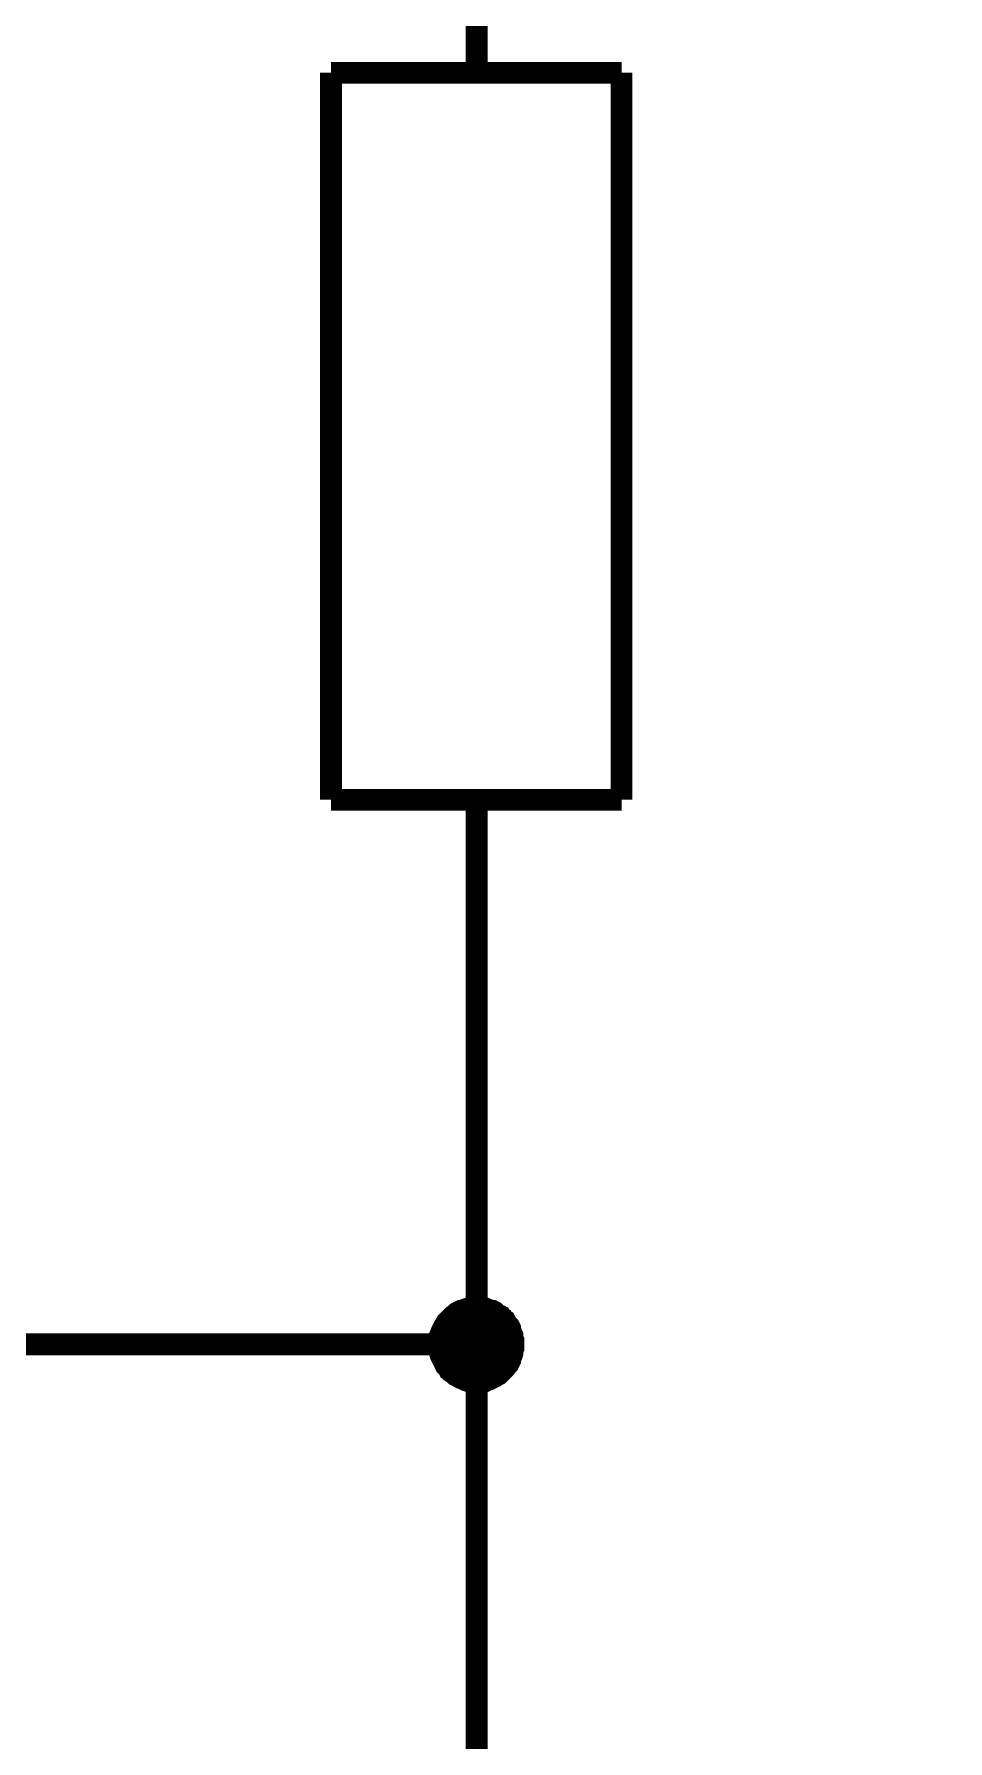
# Model space of a CAD drawing. Header units: millimetres. Extents: x 0 to 841, y 0 to 594.
# Drawn here: x 145.92 to 158.49, y 468.52 to 492 of the extents above; entities that cross this region are included whole.
import ezdxf

# ---------------------------------------------------------------- set-up
doc = ezdxf.new("R2010")
doc.units = ezdxf.units.MM
doc.layers.add('Sheet', color=255, linetype='Continuous')

msp = doc.modelspace()

# ---------------------------------------------------------------- linework, layer by layer
at = {"layer": 'Sheet', "color": 18, "true_color": 0x000000, "const_width": 0.3}
for points in [[(152.009, 491.472), (152.009, 496.478)], [(154.003, 491.472), (150.004, 491.472)], [(150.004, 491.472), (150.004, 481.471)], [(154.003, 481.471), (154.003, 491.472)], [(150.004, 481.471), (154.003, 481.471)], [(152.009, 481.471), (152.009, 476.477)], [(137.001, 473.979), (152.009, 473.979), (152.009, 473.979), (152.009, 476.477)], [(151.494, 473.979), (151.494, 474.002), (151.494, 474.035), (151.505, 474.058), (151.505, 474.08), (151.505, 474.102), (151.516, 474.125), (151.527, 474.158), (151.539, 474.181), (151.55, 474.203), (151.561, 474.226), (151.572, 474.237), (151.583, 474.259), (151.595, 474.282), (151.617, 474.304), (151.628, 474.315), (151.651, 474.338), (151.662, 474.349), (151.684, 474.371), (151.707, 474.382), (151.718, 474.394), (151.74, 474.416), (151.763, 474.427), (151.785, 474.438), (151.807, 474.438), (151.83, 474.45), (151.852, 474.461), (151.886, 474.472), (151.908, 474.472), (151.931, 474.472), (151.953, 474.483), (151.987, 474.483), (152.009, 474.483)], [(151.494, 473.979), (151.494, 474.002), (151.494, 474.035), (151.505, 474.058), (151.505, 474.08), (151.505, 474.102), (151.516, 474.125), (151.527, 474.158), (151.539, 474.181), (151.55, 474.203), (151.561, 474.226), (151.572, 474.237), (151.583, 474.259), (151.595, 474.282), (151.617, 474.304), (151.628, 474.315), (151.651, 474.338), (151.662, 474.349), (151.684, 474.371), (151.707, 474.382), (151.718, 474.394), (151.74, 474.416), (151.763, 474.427), (151.785, 474.438), (151.807, 474.438), (151.83, 474.45), (151.852, 474.461), (151.886, 474.472), (151.908, 474.472), (151.931, 474.472), (151.953, 474.483), (151.987, 474.483), (152.009, 474.483)], [(151.494, 473.979), (151.494, 474.002), (151.494, 474.035), (151.505, 474.058), (151.505, 474.08), (151.505, 474.102), (151.516, 474.125), (151.527, 474.158), (151.539, 474.181), (151.55, 474.203), (151.561, 474.226), (151.572, 474.237), (151.583, 474.259), (151.595, 474.282), (151.617, 474.304), (151.628, 474.315), (151.651, 474.338), (151.662, 474.349), (151.684, 474.371), (151.707, 474.382), (151.718, 474.394), (151.74, 474.416), (151.763, 474.427), (151.785, 474.438), (151.807, 474.438), (151.83, 474.45), (151.852, 474.461), (151.886, 474.472), (151.908, 474.472), (151.931, 474.472), (151.953, 474.483), (151.987, 474.483), (152.009, 474.483)], [(151.494, 473.979), (151.494, 474.002), (151.494, 474.035), (151.505, 474.058), (151.505, 474.08), (151.505, 474.102), (151.516, 474.125), (151.527, 474.158), (151.539, 474.181), (151.55, 474.203), (151.561, 474.226), (151.572, 474.237), (151.583, 474.259), (151.595, 474.282), (151.617, 474.304), (151.628, 474.315), (151.651, 474.338), (151.662, 474.349), (151.684, 474.371), (151.707, 474.382), (151.718, 474.394), (151.74, 474.416), (151.763, 474.427), (151.785, 474.438), (151.807, 474.438), (151.83, 474.45), (151.852, 474.461), (151.886, 474.472), (151.908, 474.472), (151.931, 474.472), (151.953, 474.483), (151.987, 474.483), (152.009, 474.483)], [(151.494, 473.979), (151.494, 474.002), (151.494, 474.035), (151.505, 474.058), (151.505, 474.08), (151.505, 474.102), (151.516, 474.125), (151.527, 474.158), (151.539, 474.181), (151.55, 474.203), (151.561, 474.226), (151.572, 474.237), (151.583, 474.259), (151.595, 474.282), (151.617, 474.304), (151.628, 474.315), (151.651, 474.338), (151.662, 474.349), (151.684, 474.371), (151.707, 474.382), (151.718, 474.394), (151.74, 474.416), (151.763, 474.427), (151.785, 474.438), (151.807, 474.438), (151.83, 474.45), (151.852, 474.461), (151.886, 474.472), (151.908, 474.472), (151.931, 474.472), (151.953, 474.483), (151.987, 474.483), (152.009, 474.483)], [(151.494, 473.979), (151.494, 474.002), (151.494, 474.035), (151.505, 474.058), (151.505, 474.08), (151.505, 474.102), (151.516, 474.125), (151.527, 474.158), (151.539, 474.181), (151.55, 474.203), (151.561, 474.226), (151.572, 474.237), (151.583, 474.259), (151.595, 474.282), (151.617, 474.304), (151.628, 474.315), (151.651, 474.338), (151.662, 474.349), (151.684, 474.371), (151.707, 474.382), (151.718, 474.394), (151.74, 474.416), (151.763, 474.427), (151.785, 474.438), (151.807, 474.438), (151.83, 474.45), (151.852, 474.461), (151.886, 474.472), (151.908, 474.472), (151.931, 474.472), (151.953, 474.483), (151.987, 474.483), (152.009, 474.483)], [(151.494, 473.979), (151.494, 474.002), (151.494, 474.035), (151.505, 474.058), (151.505, 474.08), (151.505, 474.102), (151.516, 474.125), (151.527, 474.158), (151.539, 474.181), (151.55, 474.203), (151.561, 474.226), (151.572, 474.237), (151.583, 474.259), (151.595, 474.282), (151.617, 474.304), (151.628, 474.315), (151.651, 474.338), (151.662, 474.349), (151.684, 474.371), (151.707, 474.382), (151.718, 474.394), (151.74, 474.416), (151.763, 474.427), (151.785, 474.438), (151.807, 474.438), (151.83, 474.45), (151.852, 474.461), (151.886, 474.472), (151.908, 474.472), (151.931, 474.472), (151.953, 474.483), (151.987, 474.483), (152.009, 474.483)], [(151.494, 473.979), (151.494, 474.002), (151.494, 474.035), (151.505, 474.058), (151.505, 474.08), (151.505, 474.102), (151.516, 474.125), (151.527, 474.158), (151.539, 474.181), (151.55, 474.203), (151.561, 474.226), (151.572, 474.237), (151.583, 474.259), (151.595, 474.282), (151.617, 474.304), (151.628, 474.315), (151.651, 474.338), (151.662, 474.349), (151.684, 474.371), (151.707, 474.382), (151.718, 474.394), (151.74, 474.416), (151.763, 474.427), (151.785, 474.438), (151.807, 474.438), (151.83, 474.45), (151.852, 474.461), (151.886, 474.472), (151.908, 474.472), (151.931, 474.472), (151.953, 474.483), (151.987, 474.483), (152.009, 474.483)], [(152.009, 474.483), (152.009, 474.483)], [(152.009, 474.483), (152.031, 474.483), (152.065, 474.483), (152.087, 474.472), (152.11, 474.472), (152.132, 474.472), (152.155, 474.461), (152.188, 474.45), (152.211, 474.438), (152.233, 474.438), (152.255, 474.427), (152.267, 474.416), (152.289, 474.394), (152.311, 474.382), (152.334, 474.371), (152.345, 474.349), (152.367, 474.338), (152.379, 474.315), (152.401, 474.304), (152.412, 474.282), (152.423, 474.259), (152.446, 474.237), (152.457, 474.226), (152.468, 474.203), (152.468, 474.181), (152.479, 474.158), (152.491, 474.125), (152.502, 474.102), (152.502, 474.08), (152.502, 474.058), (152.513, 474.035), (152.513, 474.002), (152.513, 473.979)], [(152.009, 474.483), (152.009, 474.483)], [(152.009, 474.483), (152.031, 474.483), (152.065, 474.483), (152.087, 474.472), (152.11, 474.472), (152.132, 474.472), (152.155, 474.461), (152.188, 474.45), (152.211, 474.438), (152.233, 474.438), (152.255, 474.427), (152.267, 474.416), (152.289, 474.394), (152.311, 474.382), (152.334, 474.371), (152.345, 474.349), (152.367, 474.338), (152.379, 474.315), (152.401, 474.304), (152.412, 474.282), (152.423, 474.259), (152.446, 474.237), (152.457, 474.226), (152.468, 474.203), (152.468, 474.181), (152.479, 474.158), (152.491, 474.125), (152.502, 474.102), (152.502, 474.08), (152.502, 474.058), (152.513, 474.035), (152.513, 474.002), (152.513, 473.979)], [(152.009, 474.483), (152.009, 474.483)], [(152.009, 474.483), (152.031, 474.483), (152.065, 474.483), (152.087, 474.472), (152.11, 474.472), (152.132, 474.472), (152.155, 474.461), (152.188, 474.45), (152.211, 474.438), (152.233, 474.438), (152.255, 474.427), (152.267, 474.416), (152.289, 474.394), (152.311, 474.382), (152.334, 474.371), (152.345, 474.349), (152.367, 474.338), (152.379, 474.315), (152.401, 474.304), (152.412, 474.282), (152.423, 474.259), (152.446, 474.237), (152.457, 474.226), (152.468, 474.203), (152.468, 474.181), (152.479, 474.158), (152.491, 474.125), (152.502, 474.102), (152.502, 474.08), (152.502, 474.058), (152.513, 474.035), (152.513, 474.002), (152.513, 473.979)], [(152.009, 474.483), (152.009, 474.483)], [(152.009, 474.483), (152.031, 474.483), (152.065, 474.483), (152.087, 474.472), (152.11, 474.472), (152.132, 474.472), (152.155, 474.461), (152.188, 474.45), (152.211, 474.438), (152.233, 474.438), (152.255, 474.427), (152.267, 474.416), (152.289, 474.394), (152.311, 474.382), (152.334, 474.371), (152.345, 474.349), (152.367, 474.338), (152.379, 474.315), (152.401, 474.304), (152.412, 474.282), (152.423, 474.259), (152.446, 474.237), (152.457, 474.226), (152.468, 474.203), (152.468, 474.181), (152.479, 474.158), (152.491, 474.125), (152.502, 474.102), (152.502, 474.08), (152.502, 474.058), (152.513, 474.035), (152.513, 474.002), (152.513, 473.979)], [(152.009, 474.483), (152.009, 474.483)], [(152.009, 474.483), (152.031, 474.483), (152.065, 474.483), (152.087, 474.472), (152.11, 474.472), (152.132, 474.472), (152.155, 474.461), (152.188, 474.45), (152.211, 474.438), (152.233, 474.438), (152.255, 474.427), (152.267, 474.416), (152.289, 474.394), (152.311, 474.382), (152.334, 474.371), (152.345, 474.349), (152.367, 474.338), (152.379, 474.315), (152.401, 474.304), (152.412, 474.282), (152.423, 474.259), (152.446, 474.237), (152.457, 474.226), (152.468, 474.203), (152.468, 474.181), (152.479, 474.158), (152.491, 474.125), (152.502, 474.102), (152.502, 474.08), (152.502, 474.058), (152.513, 474.035), (152.513, 474.002), (152.513, 473.979)], [(152.009, 474.483), (152.009, 474.483)], [(152.009, 474.483), (152.031, 474.483), (152.065, 474.483), (152.087, 474.472), (152.11, 474.472), (152.132, 474.472), (152.155, 474.461), (152.188, 474.45), (152.211, 474.438), (152.233, 474.438), (152.255, 474.427), (152.267, 474.416), (152.289, 474.394), (152.311, 474.382), (152.334, 474.371), (152.345, 474.349), (152.367, 474.338), (152.379, 474.315), (152.401, 474.304), (152.412, 474.282), (152.423, 474.259), (152.446, 474.237), (152.457, 474.226), (152.468, 474.203), (152.468, 474.181), (152.479, 474.158), (152.491, 474.125), (152.502, 474.102), (152.502, 474.08), (152.502, 474.058), (152.513, 474.035), (152.513, 474.002), (152.513, 473.979)], [(152.009, 474.483), (152.009, 474.483)], [(152.009, 474.483), (152.031, 474.483), (152.065, 474.483), (152.087, 474.472), (152.11, 474.472), (152.132, 474.472), (152.155, 474.461), (152.188, 474.45), (152.211, 474.438), (152.233, 474.438), (152.255, 474.427), (152.267, 474.416), (152.289, 474.394), (152.311, 474.382), (152.334, 474.371), (152.345, 474.349), (152.367, 474.338), (152.379, 474.315), (152.401, 474.304), (152.412, 474.282), (152.423, 474.259), (152.446, 474.237), (152.457, 474.226), (152.468, 474.203), (152.468, 474.181), (152.479, 474.158), (152.491, 474.125), (152.502, 474.102), (152.502, 474.08), (152.502, 474.058), (152.513, 474.035), (152.513, 474.002), (152.513, 473.979)], [(152.009, 474.483), (152.009, 474.483)], [(152.009, 474.483), (152.031, 474.483), (152.065, 474.483), (152.087, 474.472), (152.11, 474.472), (152.132, 474.472), (152.155, 474.461), (152.188, 474.45), (152.211, 474.438), (152.233, 474.438), (152.255, 474.427), (152.267, 474.416), (152.289, 474.394), (152.311, 474.382), (152.334, 474.371), (152.345, 474.349), (152.367, 474.338), (152.379, 474.315), (152.401, 474.304), (152.412, 474.282), (152.423, 474.259), (152.446, 474.237), (152.457, 474.226), (152.468, 474.203), (152.468, 474.181), (152.479, 474.158), (152.491, 474.125), (152.502, 474.102), (152.502, 474.08), (152.502, 474.058), (152.513, 474.035), (152.513, 474.002), (152.513, 473.979)], [(152.009, 473.464), (151.987, 473.464), (151.953, 473.464), (151.931, 473.475), (151.908, 473.475), (151.886, 473.475), (151.852, 473.487), (151.83, 473.498), (151.807, 473.509), (151.785, 473.52), (151.763, 473.531), (151.74, 473.543), (151.718, 473.554), (151.707, 473.565), (151.684, 473.587), (151.662, 473.599), (151.651, 473.621), (151.628, 473.632), (151.617, 473.655), (151.595, 473.677), (151.583, 473.688), (151.572, 473.711), (151.561, 473.733), (151.55, 473.755), (151.539, 473.778), (151.527, 473.8), (151.516, 473.823), (151.505, 473.856), (151.505, 473.879), (151.505, 473.901), (151.494, 473.923), (151.494, 473.957), (151.494, 473.979)], [(151.494, 473.979), (151.494, 473.979)], [(152.009, 473.464), (151.987, 473.464), (151.953, 473.464), (151.931, 473.475), (151.908, 473.475), (151.886, 473.475), (151.852, 473.487), (151.83, 473.498), (151.807, 473.509), (151.785, 473.52), (151.763, 473.531), (151.74, 473.543), (151.718, 473.554), (151.707, 473.565), (151.684, 473.587), (151.662, 473.599), (151.651, 473.621), (151.628, 473.632), (151.617, 473.655), (151.595, 473.677), (151.583, 473.688), (151.572, 473.711), (151.561, 473.733), (151.55, 473.755), (151.539, 473.778), (151.527, 473.8), (151.516, 473.823), (151.505, 473.856), (151.505, 473.879), (151.505, 473.901), (151.494, 473.923), (151.494, 473.957), (151.494, 473.979)], [(151.494, 473.979), (151.494, 473.979)], [(152.009, 473.464), (151.987, 473.464), (151.953, 473.464), (151.931, 473.475), (151.908, 473.475), (151.886, 473.475), (151.852, 473.487), (151.83, 473.498), (151.807, 473.509), (151.785, 473.52), (151.763, 473.531), (151.74, 473.543), (151.718, 473.554), (151.707, 473.565), (151.684, 473.587), (151.662, 473.599), (151.651, 473.621), (151.628, 473.632), (151.617, 473.655), (151.595, 473.677), (151.583, 473.688), (151.572, 473.711), (151.561, 473.733), (151.55, 473.755), (151.539, 473.778), (151.527, 473.8), (151.516, 473.823), (151.505, 473.856), (151.505, 473.879), (151.505, 473.901), (151.494, 473.923), (151.494, 473.957), (151.494, 473.979)], [(151.494, 473.979), (151.494, 473.979)], [(152.009, 473.464), (151.987, 473.464), (151.953, 473.464), (151.931, 473.475), (151.908, 473.475), (151.886, 473.475), (151.852, 473.487), (151.83, 473.498), (151.807, 473.509), (151.785, 473.52), (151.763, 473.531), (151.74, 473.543), (151.718, 473.554), (151.707, 473.565), (151.684, 473.587), (151.662, 473.599), (151.651, 473.621), (151.628, 473.632), (151.617, 473.655), (151.595, 473.677), (151.583, 473.688), (151.572, 473.711), (151.561, 473.733), (151.55, 473.755), (151.539, 473.778), (151.527, 473.8), (151.516, 473.823), (151.505, 473.856), (151.505, 473.879), (151.505, 473.901), (151.494, 473.923), (151.494, 473.957), (151.494, 473.979)], [(151.494, 473.979), (151.494, 473.979)], [(152.009, 473.464), (151.987, 473.464), (151.953, 473.464), (151.931, 473.475), (151.908, 473.475), (151.886, 473.475), (151.852, 473.487), (151.83, 473.498), (151.807, 473.509), (151.785, 473.52), (151.763, 473.531), (151.74, 473.543), (151.718, 473.554), (151.707, 473.565), (151.684, 473.587), (151.662, 473.599), (151.651, 473.621), (151.628, 473.632), (151.617, 473.655), (151.595, 473.677), (151.583, 473.688), (151.572, 473.711), (151.561, 473.733), (151.55, 473.755), (151.539, 473.778), (151.527, 473.8), (151.516, 473.823), (151.505, 473.856), (151.505, 473.879), (151.505, 473.901), (151.494, 473.923), (151.494, 473.957), (151.494, 473.979)], [(151.494, 473.979), (151.494, 473.979)], [(152.009, 473.464), (151.987, 473.464), (151.953, 473.464), (151.931, 473.475), (151.908, 473.475), (151.886, 473.475), (151.852, 473.487), (151.83, 473.498), (151.807, 473.509), (151.785, 473.52), (151.763, 473.531), (151.74, 473.543), (151.718, 473.554), (151.707, 473.565), (151.684, 473.587), (151.662, 473.599), (151.651, 473.621), (151.628, 473.632), (151.617, 473.655), (151.595, 473.677), (151.583, 473.688), (151.572, 473.711), (151.561, 473.733), (151.55, 473.755), (151.539, 473.778), (151.527, 473.8), (151.516, 473.823), (151.505, 473.856), (151.505, 473.879), (151.505, 473.901), (151.494, 473.923), (151.494, 473.957), (151.494, 473.979)], [(151.494, 473.979), (151.494, 473.979)], [(152.009, 473.464), (151.987, 473.464), (151.953, 473.464), (151.931, 473.475), (151.908, 473.475), (151.886, 473.475), (151.852, 473.487), (151.83, 473.498), (151.807, 473.509), (151.785, 473.52), (151.763, 473.531), (151.74, 473.543), (151.718, 473.554), (151.707, 473.565), (151.684, 473.587), (151.662, 473.599), (151.651, 473.621), (151.628, 473.632), (151.617, 473.655), (151.595, 473.677), (151.583, 473.688), (151.572, 473.711), (151.561, 473.733), (151.55, 473.755), (151.539, 473.778), (151.527, 473.8), (151.516, 473.823), (151.505, 473.856), (151.505, 473.879), (151.505, 473.901), (151.494, 473.923), (151.494, 473.957), (151.494, 473.979)], [(151.494, 473.979), (151.494, 473.979)], [(152.009, 473.464), (151.987, 473.464), (151.953, 473.464), (151.931, 473.475), (151.908, 473.475), (151.886, 473.475), (151.852, 473.487), (151.83, 473.498), (151.807, 473.509), (151.785, 473.52), (151.763, 473.531), (151.74, 473.543), (151.718, 473.554), (151.707, 473.565), (151.684, 473.587), (151.662, 473.599), (151.651, 473.621), (151.628, 473.632), (151.617, 473.655), (151.595, 473.677), (151.583, 473.688), (151.572, 473.711), (151.561, 473.733), (151.55, 473.755), (151.539, 473.778), (151.527, 473.8), (151.516, 473.823), (151.505, 473.856), (151.505, 473.879), (151.505, 473.901), (151.494, 473.923), (151.494, 473.957), (151.494, 473.979)], [(151.494, 473.979), (151.494, 473.979)], [(237.007, 472.479), (269.006, 472.479), (269.006, 393.984), (152.009, 393.984), (152.009, 473.979)], [(152.513, 473.979), (152.513, 473.957), (152.513, 473.923), (152.502, 473.901), (152.502, 473.879), (152.502, 473.856), (152.491, 473.823), (152.479, 473.8), (152.468, 473.778), (152.468, 473.755), (152.457, 473.733), (152.446, 473.711), (152.423, 473.688), (152.412, 473.677), (152.401, 473.655), (152.379, 473.632), (152.367, 473.621), (152.345, 473.599), (152.334, 473.587), (152.311, 473.565), (152.289, 473.554), (152.267, 473.543), (152.255, 473.531), (152.233, 473.52), (152.211, 473.509), (152.188, 473.498), (152.155, 473.487), (152.132, 473.475), (152.11, 473.475), (152.087, 473.475), (152.065, 473.464), (152.031, 473.464), (152.009, 473.464)], [(152.513, 473.979), (152.513, 473.957), (152.513, 473.923), (152.502, 473.901), (152.502, 473.879), (152.502, 473.856), (152.491, 473.823), (152.479, 473.8), (152.468, 473.778), (152.468, 473.755), (152.457, 473.733), (152.446, 473.711), (152.423, 473.688), (152.412, 473.677), (152.401, 473.655), (152.379, 473.632), (152.367, 473.621), (152.345, 473.599), (152.334, 473.587), (152.311, 473.565), (152.289, 473.554), (152.267, 473.543), (152.255, 473.531), (152.233, 473.52), (152.211, 473.509), (152.188, 473.498), (152.155, 473.487), (152.132, 473.475), (152.11, 473.475), (152.087, 473.475), (152.065, 473.464), (152.031, 473.464), (152.009, 473.464)], [(152.513, 473.979), (152.513, 473.957), (152.513, 473.923), (152.502, 473.901), (152.502, 473.879), (152.502, 473.856), (152.491, 473.823), (152.479, 473.8), (152.468, 473.778), (152.468, 473.755), (152.457, 473.733), (152.446, 473.711), (152.423, 473.688), (152.412, 473.677), (152.401, 473.655), (152.379, 473.632), (152.367, 473.621), (152.345, 473.599), (152.334, 473.587), (152.311, 473.565), (152.289, 473.554), (152.267, 473.543), (152.255, 473.531), (152.233, 473.52), (152.211, 473.509), (152.188, 473.498), (152.155, 473.487), (152.132, 473.475), (152.11, 473.475), (152.087, 473.475), (152.065, 473.464), (152.031, 473.464), (152.009, 473.464)], [(152.513, 473.979), (152.513, 473.957), (152.513, 473.923), (152.502, 473.901), (152.502, 473.879), (152.502, 473.856), (152.491, 473.823), (152.479, 473.8), (152.468, 473.778), (152.468, 473.755), (152.457, 473.733), (152.446, 473.711), (152.423, 473.688), (152.412, 473.677), (152.401, 473.655), (152.379, 473.632), (152.367, 473.621), (152.345, 473.599), (152.334, 473.587), (152.311, 473.565), (152.289, 473.554), (152.267, 473.543), (152.255, 473.531), (152.233, 473.52), (152.211, 473.509), (152.188, 473.498), (152.155, 473.487), (152.132, 473.475), (152.11, 473.475), (152.087, 473.475), (152.065, 473.464), (152.031, 473.464), (152.009, 473.464)], [(152.513, 473.979), (152.513, 473.957), (152.513, 473.923), (152.502, 473.901), (152.502, 473.879), (152.502, 473.856), (152.491, 473.823), (152.479, 473.8), (152.468, 473.778), (152.468, 473.755), (152.457, 473.733), (152.446, 473.711), (152.423, 473.688), (152.412, 473.677), (152.401, 473.655), (152.379, 473.632), (152.367, 473.621), (152.345, 473.599), (152.334, 473.587), (152.311, 473.565), (152.289, 473.554), (152.267, 473.543), (152.255, 473.531), (152.233, 473.52), (152.211, 473.509), (152.188, 473.498), (152.155, 473.487), (152.132, 473.475), (152.11, 473.475), (152.087, 473.475), (152.065, 473.464), (152.031, 473.464), (152.009, 473.464)], [(152.513, 473.979), (152.513, 473.957), (152.513, 473.923), (152.502, 473.901), (152.502, 473.879), (152.502, 473.856), (152.491, 473.823), (152.479, 473.8), (152.468, 473.778), (152.468, 473.755), (152.457, 473.733), (152.446, 473.711), (152.423, 473.688), (152.412, 473.677), (152.401, 473.655), (152.379, 473.632), (152.367, 473.621), (152.345, 473.599), (152.334, 473.587), (152.311, 473.565), (152.289, 473.554), (152.267, 473.543), (152.255, 473.531), (152.233, 473.52), (152.211, 473.509), (152.188, 473.498), (152.155, 473.487), (152.132, 473.475), (152.11, 473.475), (152.087, 473.475), (152.065, 473.464), (152.031, 473.464), (152.009, 473.464)], [(152.513, 473.979), (152.513, 473.957), (152.513, 473.923), (152.502, 473.901), (152.502, 473.879), (152.502, 473.856), (152.491, 473.823), (152.479, 473.8), (152.468, 473.778), (152.468, 473.755), (152.457, 473.733), (152.446, 473.711), (152.423, 473.688), (152.412, 473.677), (152.401, 473.655), (152.379, 473.632), (152.367, 473.621), (152.345, 473.599), (152.334, 473.587), (152.311, 473.565), (152.289, 473.554), (152.267, 473.543), (152.255, 473.531), (152.233, 473.52), (152.211, 473.509), (152.188, 473.498), (152.155, 473.487), (152.132, 473.475), (152.11, 473.475), (152.087, 473.475), (152.065, 473.464), (152.031, 473.464), (152.009, 473.464)], [(152.513, 473.979), (152.513, 473.957), (152.513, 473.923), (152.502, 473.901), (152.502, 473.879), (152.502, 473.856), (152.491, 473.823), (152.479, 473.8), (152.468, 473.778), (152.468, 473.755), (152.457, 473.733), (152.446, 473.711), (152.423, 473.688), (152.412, 473.677), (152.401, 473.655), (152.379, 473.632), (152.367, 473.621), (152.345, 473.599), (152.334, 473.587), (152.311, 473.565), (152.289, 473.554), (152.267, 473.543), (152.255, 473.531), (152.233, 473.52), (152.211, 473.509), (152.188, 473.498), (152.155, 473.487), (152.132, 473.475), (152.11, 473.475), (152.087, 473.475), (152.065, 473.464), (152.031, 473.464), (152.009, 473.464)], [(152.513, 473.979), (152.513, 473.979), (152.513, 473.979), (152.513, 473.979), (152.513, 473.979), (152.513, 473.979), (152.513, 473.979), (152.513, 473.979), (152.513, 473.979), (152.513, 473.979), (152.513, 473.979), (152.513, 473.979), (152.513, 473.979), (152.513, 473.979), (152.513, 473.979), (152.513, 473.979), (152.513, 473.979), (152.513, 473.979), (152.513, 473.979), (152.513, 473.979), (152.513, 473.979), (152.513, 473.979), (152.513, 473.979), (152.513, 473.979), (152.513, 473.979), (152.513, 473.979), (152.513, 473.979), (152.513, 473.979), (152.513, 473.979), (152.513, 473.979), (152.513, 473.979), (152.513, 473.979), (152.513, 473.979)], [(152.513, 473.979), (152.513, 473.979)], [(152.513, 473.979), (152.513, 473.979), (152.513, 473.979), (152.513, 473.979), (152.513, 473.979), (152.513, 473.979), (152.513, 473.979), (152.513, 473.979), (152.513, 473.979), (152.513, 473.979), (152.513, 473.979), (152.513, 473.979), (152.513, 473.979), (152.513, 473.979), (152.513, 473.979), (152.513, 473.979), (152.513, 473.979), (152.513, 473.979), (152.513, 473.979), (152.513, 473.979), (152.513, 473.979), (152.513, 473.979), (152.513, 473.979), (152.513, 473.979), (152.513, 473.979), (152.513, 473.979), (152.513, 473.979), (152.513, 473.979), (152.513, 473.979), (152.513, 473.979), (152.513, 473.979), (152.513, 473.979), (152.513, 473.979)], [(152.513, 473.979), (152.513, 473.979)], [(152.513, 473.979), (152.513, 473.979), (152.513, 473.979), (152.513, 473.979), (152.513, 473.979), (152.513, 473.979), (152.513, 473.979), (152.513, 473.979), (152.513, 473.979), (152.513, 473.979), (152.513, 473.979), (152.513, 473.979), (152.513, 473.979), (152.513, 473.979), (152.513, 473.979), (152.513, 473.979), (152.513, 473.979), (152.513, 473.979), (152.513, 473.979), (152.513, 473.979), (152.513, 473.979), (152.513, 473.979), (152.513, 473.979), (152.513, 473.979), (152.513, 473.979), (152.513, 473.979), (152.513, 473.979), (152.513, 473.979), (152.513, 473.979), (152.513, 473.979), (152.513, 473.979), (152.513, 473.979), (152.513, 473.979)], [(152.513, 473.979), (152.513, 473.979)], [(152.513, 473.979), (152.513, 473.979), (152.513, 473.979), (152.513, 473.979), (152.513, 473.979), (152.513, 473.979), (152.513, 473.979), (152.513, 473.979), (152.513, 473.979), (152.513, 473.979), (152.513, 473.979), (152.513, 473.979), (152.513, 473.979), (152.513, 473.979), (152.513, 473.979), (152.513, 473.979), (152.513, 473.979), (152.513, 473.979), (152.513, 473.979), (152.513, 473.979), (152.513, 473.979), (152.513, 473.979), (152.513, 473.979), (152.513, 473.979), (152.513, 473.979), (152.513, 473.979), (152.513, 473.979), (152.513, 473.979), (152.513, 473.979), (152.513, 473.979), (152.513, 473.979), (152.513, 473.979), (152.513, 473.979)], [(152.513, 473.979), (152.513, 473.979)], [(152.513, 473.979), (152.513, 473.979), (152.513, 473.979), (152.513, 473.979), (152.513, 473.979), (152.513, 473.979), (152.513, 473.979), (152.513, 473.979), (152.513, 473.979), (152.513, 473.979), (152.513, 473.979), (152.513, 473.979), (152.513, 473.979), (152.513, 473.979), (152.513, 473.979), (152.513, 473.979), (152.513, 473.979), (152.513, 473.979), (152.513, 473.979), (152.513, 473.979), (152.513, 473.979), (152.513, 473.979), (152.513, 473.979), (152.513, 473.979), (152.513, 473.979), (152.513, 473.979), (152.513, 473.979), (152.513, 473.979), (152.513, 473.979), (152.513, 473.979), (152.513, 473.979), (152.513, 473.979), (152.513, 473.979)], [(152.513, 473.979), (152.513, 473.979)], [(152.513, 473.979), (152.513, 473.979), (152.513, 473.979), (152.513, 473.979), (152.513, 473.979), (152.513, 473.979), (152.513, 473.979), (152.513, 473.979), (152.513, 473.979), (152.513, 473.979), (152.513, 473.979), (152.513, 473.979), (152.513, 473.979), (152.513, 473.979), (152.513, 473.979), (152.513, 473.979), (152.513, 473.979), (152.513, 473.979), (152.513, 473.979), (152.513, 473.979), (152.513, 473.979), (152.513, 473.979), (152.513, 473.979), (152.513, 473.979), (152.513, 473.979), (152.513, 473.979), (152.513, 473.979), (152.513, 473.979), (152.513, 473.979), (152.513, 473.979), (152.513, 473.979), (152.513, 473.979), (152.513, 473.979)], [(152.513, 473.979), (152.513, 473.979)], [(152.513, 473.979), (152.513, 473.979), (152.513, 473.979), (152.513, 473.979), (152.513, 473.979), (152.513, 473.979), (152.513, 473.979), (152.513, 473.979), (152.513, 473.979), (152.513, 473.979), (152.513, 473.979), (152.513, 473.979), (152.513, 473.979), (152.513, 473.979), (152.513, 473.979), (152.513, 473.979), (152.513, 473.979), (152.513, 473.979), (152.513, 473.979), (152.513, 473.979), (152.513, 473.979), (152.513, 473.979), (152.513, 473.979), (152.513, 473.979), (152.513, 473.979), (152.513, 473.979), (152.513, 473.979), (152.513, 473.979), (152.513, 473.979), (152.513, 473.979), (152.513, 473.979), (152.513, 473.979), (152.513, 473.979)], [(152.513, 473.979), (152.513, 473.979)], [(152.513, 473.979), (152.513, 473.979), (152.513, 473.979), (152.513, 473.979), (152.513, 473.979), (152.513, 473.979), (152.513, 473.979), (152.513, 473.979), (152.513, 473.979), (152.513, 473.979), (152.513, 473.979), (152.513, 473.979), (152.513, 473.979), (152.513, 473.979), (152.513, 473.979), (152.513, 473.979), (152.513, 473.979), (152.513, 473.979), (152.513, 473.979), (152.513, 473.979), (152.513, 473.979), (152.513, 473.979), (152.513, 473.979), (152.513, 473.979), (152.513, 473.979), (152.513, 473.979), (152.513, 473.979), (152.513, 473.979), (152.513, 473.979), (152.513, 473.979), (152.513, 473.979), (152.513, 473.979), (152.513, 473.979)], [(152.513, 473.979), (152.513, 473.979)]]:
    msp.add_lwpolyline(points, dxfattribs=at)
at = {"layer": 'Sheet', "color": 18, "true_color": 0x000000, "const_width": 0.508}
msp.add_lwpolyline([(151.746, 474, 1), (152.254, 474, 1)], format="xyb", close=True, dxfattribs=at)

doc.saveas('drawing.dxf')
